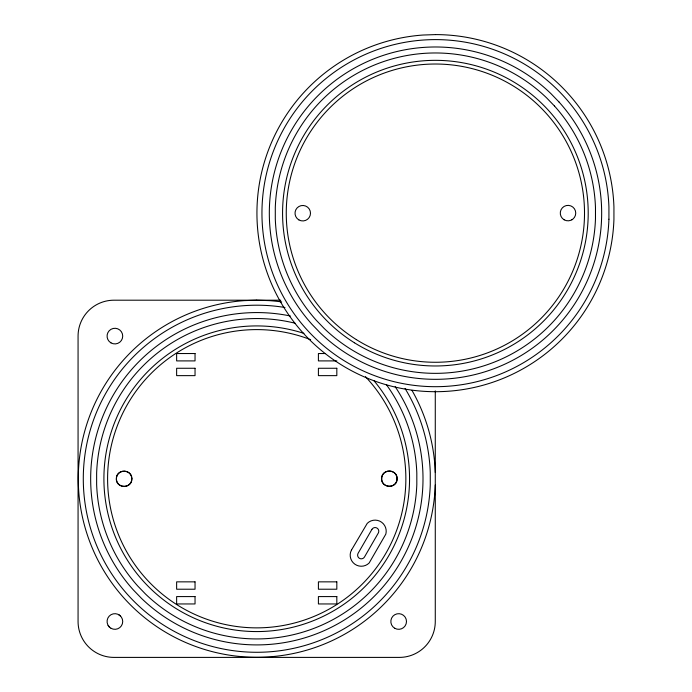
<?xml version="1.0" encoding="UTF-8"?>
<svg xmlns="http://www.w3.org/2000/svg" width="692" height="692" viewBox="0 0 692 692"><rect width="100%" height="100%" fill="white"/><g stroke="black" fill="none" stroke-linecap="round" stroke-linejoin="round"><path stroke-width="1.04" d="M571.869 219.779L572.336 219.511M256.524 300.198L244.38 300.622A178.553 178.553 0 0 0 78.386 484.971A178.553 178.553 0 0 0 256.836 657.288A178.553 178.553 0 0 0 435.277 484.971M256.671 300.198L269.283 300.622A178.553 178.553 0 0 1 281.679 301.928M280.753 300.198L113.972 300.198A35.906 35.906 0 0 0 78.066 336.096L78.066 621.494A35.906 35.906 0 0 0 113.972 657.4L399.37 657.4A35.906 35.906 0 0 0 435.277 621.494L435.277 390.876M325.569 353.534L318.406 353.534L318.406 360.904L336.822 360.904M118.808 614.721L120.425 615.958M108.116 625.412L109.362 627.03M395.184 386.69A166.175 166.175 0 0 1 141.402 598.277L133.34 589.93A166.175 166.175 0 0 1 290.346 315.985M294.982 323.19A160.189 160.189 0 0 0 96.638 473.155L96.638 484.331A160.189 160.189 0 0 0 137.682 585.934L145.45 593.97A160.189 160.189 0 0 0 416.818 484.331L416.818 473.155A160.189 160.189 0 0 0 386.62 384.994M284.974 307.499A173.536 173.536 0 0 0 84.545 457.922A173.536 173.536 0 0 0 243.385 651.76A173.536 173.536 0 0 0 430.268 484.798L430.268 472.679A173.536 173.536 0 0 0 405.062 388.497M373.792 380.505A152.828 152.828 0 0 1 310.665 621.736A152.828 152.828 0 0 1 103.947 482.298A152.828 152.828 0 0 1 303.952 333.397M411.974 390.366A178.553 178.553 0 0 1 435.277 472.506M365.445 376.647A149.135 149.135 0 0 1 311.945 617.264A149.135 149.135 0 0 1 107.597 479.418A149.135 149.135 0 0 1 310.656 339.694M131.835 478.795C132.267 489.114 115.235 488.517 116.386 478.258C116.593 468.631 132.293 469.176 131.835 478.795A7.733 7.733 0 0 1 120.235 485.499A7.733 7.733 0 0 1 120.235 472.1A7.733 7.733 0 0 1 131.835 478.795M397.087 478.691C397.519 489.002 380.488 488.414 381.638 478.146C381.846 468.519 397.545 469.064 397.087 478.691A7.733 7.733 0 0 1 385.487 485.386A7.733 7.733 0 0 1 385.487 471.987A7.733 7.733 0 0 1 397.087 478.691M351.484 550.045L350.559 552.268A11.115 11.115 0 0 0 369.147 563.003L385.833 534.103A11.115 11.115 0 0 0 367.244 523.368L351.484 550.045M371.915 529.389L358.101 553.306A3.685 3.685 0 0 0 359.451 558.34A3.685 3.685 0 0 0 364.485 556.991L378.29 533.074A3.685 3.685 0 0 0 376.941 528.039A3.685 3.685 0 0 0 371.915 529.389M435.493 34.6L423.037 35.032A178.553 178.553 0 0 0 257.043 219.381A178.553 178.553 0 0 0 435.493 391.698A178.553 178.553 0 0 0 613.934 219.381L613.934 206.917A178.553 178.553 0 0 0 435.493 34.6M195.04 353.534L176.633 353.534L176.633 360.904L195.04 360.904L195.04 353.534M195.04 368.265L176.633 368.265L176.633 375.635L195.04 375.635L195.04 368.265M336.822 368.265L318.406 368.265L318.406 375.635L336.822 375.635L336.822 368.265M195.04 581.851L176.633 581.851L176.633 589.221L195.04 589.221L195.04 581.851M336.822 581.851L318.406 581.851L318.406 589.221L336.822 589.221L336.822 581.851M195.04 596.582L176.633 596.582L176.633 603.952L195.04 603.952L195.04 596.582M336.822 596.582L318.406 596.582L318.406 603.952L336.822 603.952L336.822 596.582M558.98 101.958L550.927 93.619A166.175 166.175 0 0 0 320.059 93.619A166.175 166.175 0 0 0 311.997 324.34L320.059 332.688A166.175 166.175 0 0 0 550.927 332.688A166.175 166.175 0 0 0 558.98 101.958M554.43 105.963L546.663 97.927A160.189 160.189 0 0 0 275.295 207.565L275.295 218.741A160.189 160.189 0 0 0 316.339 320.344L324.107 328.389A160.189 160.189 0 0 0 595.475 218.741L595.475 207.565A160.189 160.189 0 0 0 554.43 105.963M608.925 219.208L608.925 207.098A173.536 173.536 0 0 0 346.977 63.88A173.536 173.536 0 0 0 346.977 362.418A173.536 173.536 0 0 0 608.925 219.208M394.751 628.275A7.828 7.828 0 0 0 406.489 621.494A7.828 7.828 0 0 0 394.751 614.721A7.828 7.828 0 0 0 394.751 628.275M110.98 628.275A7.828 7.828 0 0 0 122.718 621.494A7.828 7.828 0 0 0 110.98 614.721A7.828 7.828 0 0 0 110.98 628.275M110.98 342.877A7.828 7.828 0 0 0 122.718 336.096A7.828 7.828 0 0 0 110.98 329.323A7.828 7.828 0 0 0 110.98 342.877M354.399 342.756A152.828 152.828 0 0 0 588.113 218.49A152.828 152.828 0 0 0 363.637 78.222A152.828 152.828 0 0 0 354.399 342.756M298.892 219.909A7.733 7.733 0 0 0 310.492 213.205A7.733 7.733 0 0 0 298.892 206.51A7.733 7.733 0 0 0 298.892 219.909M564.144 219.796A7.733 7.733 0 0 0 575.744 213.101A7.733 7.733 0 0 0 564.144 206.406A7.733 7.733 0 0 0 564.144 219.796M356.345 339.608A149.135 149.135 0 0 0 584.42 218.361A149.135 149.135 0 0 0 365.376 81.466A149.135 149.135 0 0 0 356.345 339.608"/></g></svg>
